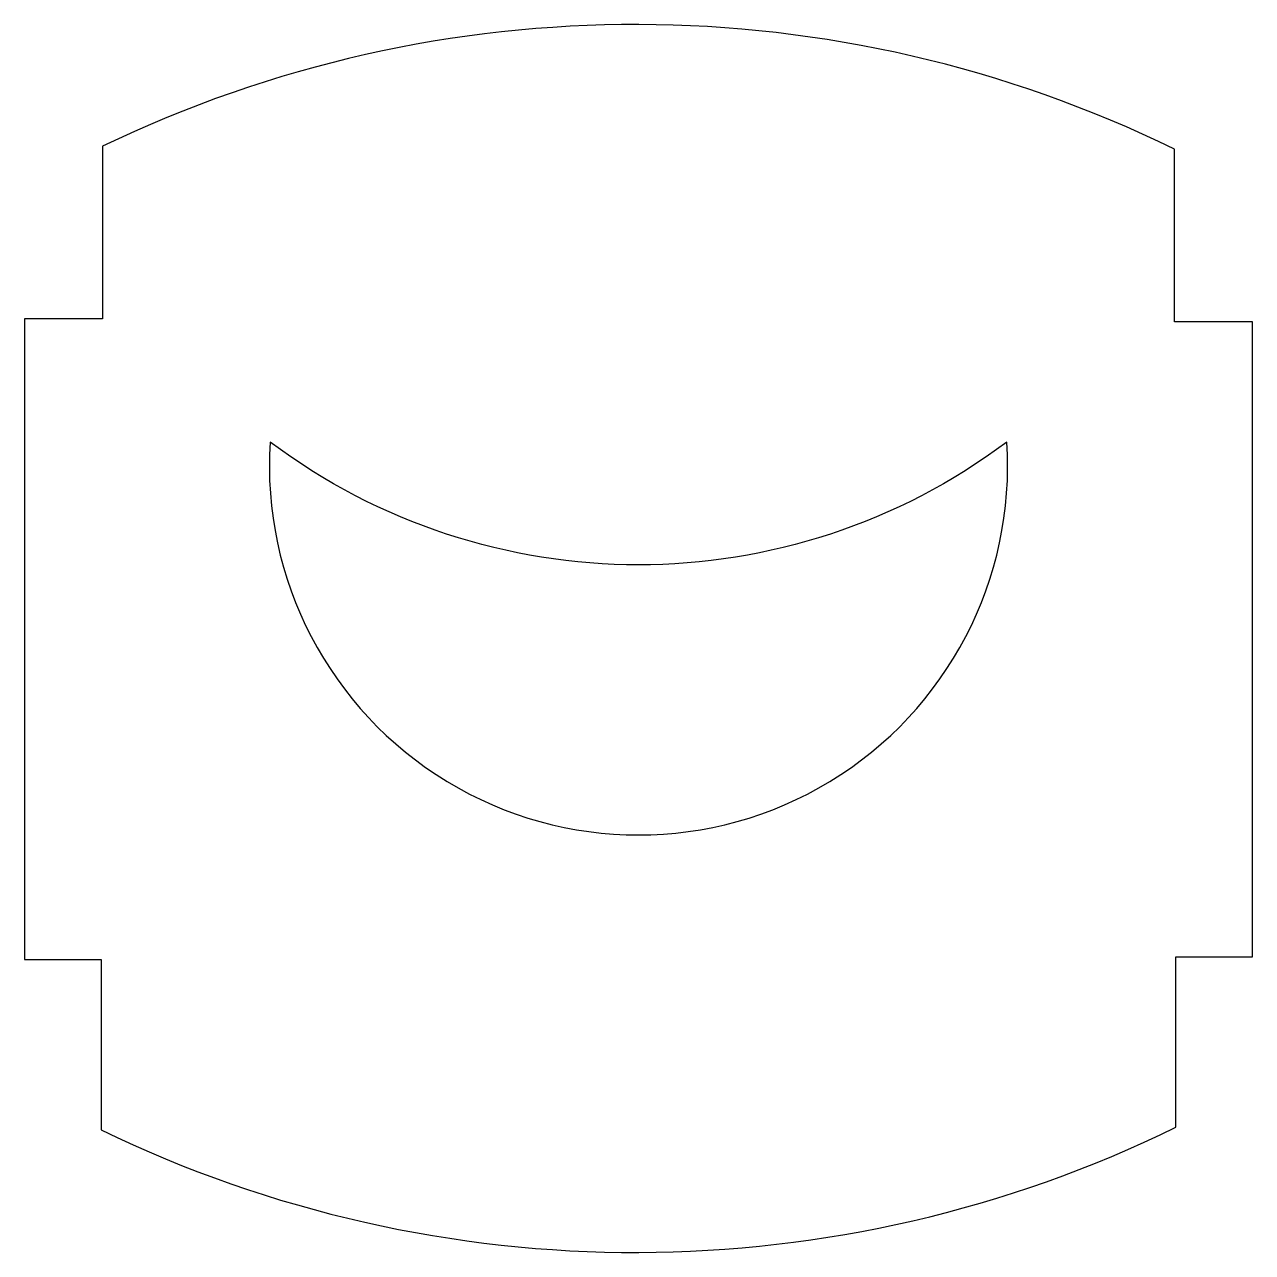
# Model space of a CAD drawing. Header units: millimetres. Extents: x -25 to 25, y -70.5 to -20.5.
import ezdxf

# ---------------------------------------------------------------- set-up
doc = ezdxf.new("R2010")
doc.units = ezdxf.units.MM
doc.layers.get('0').update_dxf_attribs({"linetype": 'CONTINUOUS'})

msp = doc.modelspace()

# ---------------------------------------------------------------- linework, layer by layer
for points in [[(21.885, -58.453), (25, -58.453), (25, -32.598), (21.825, -32.598), (21.825, -25.568, 0.229773), (-21.825, -25.453), (-21.825, -32.483), (-25, -32.483), (-25, -58.568), (-21.885, -58.568), (-21.885, -65.509, 0.230476), (21.885, -65.394)], [(-15, -37.496, 1.066667), (15, -37.496, -0.333333)]]:
    msp.add_lwpolyline(points, format="xyb", close=True)

doc.saveas('drawing.dxf')
